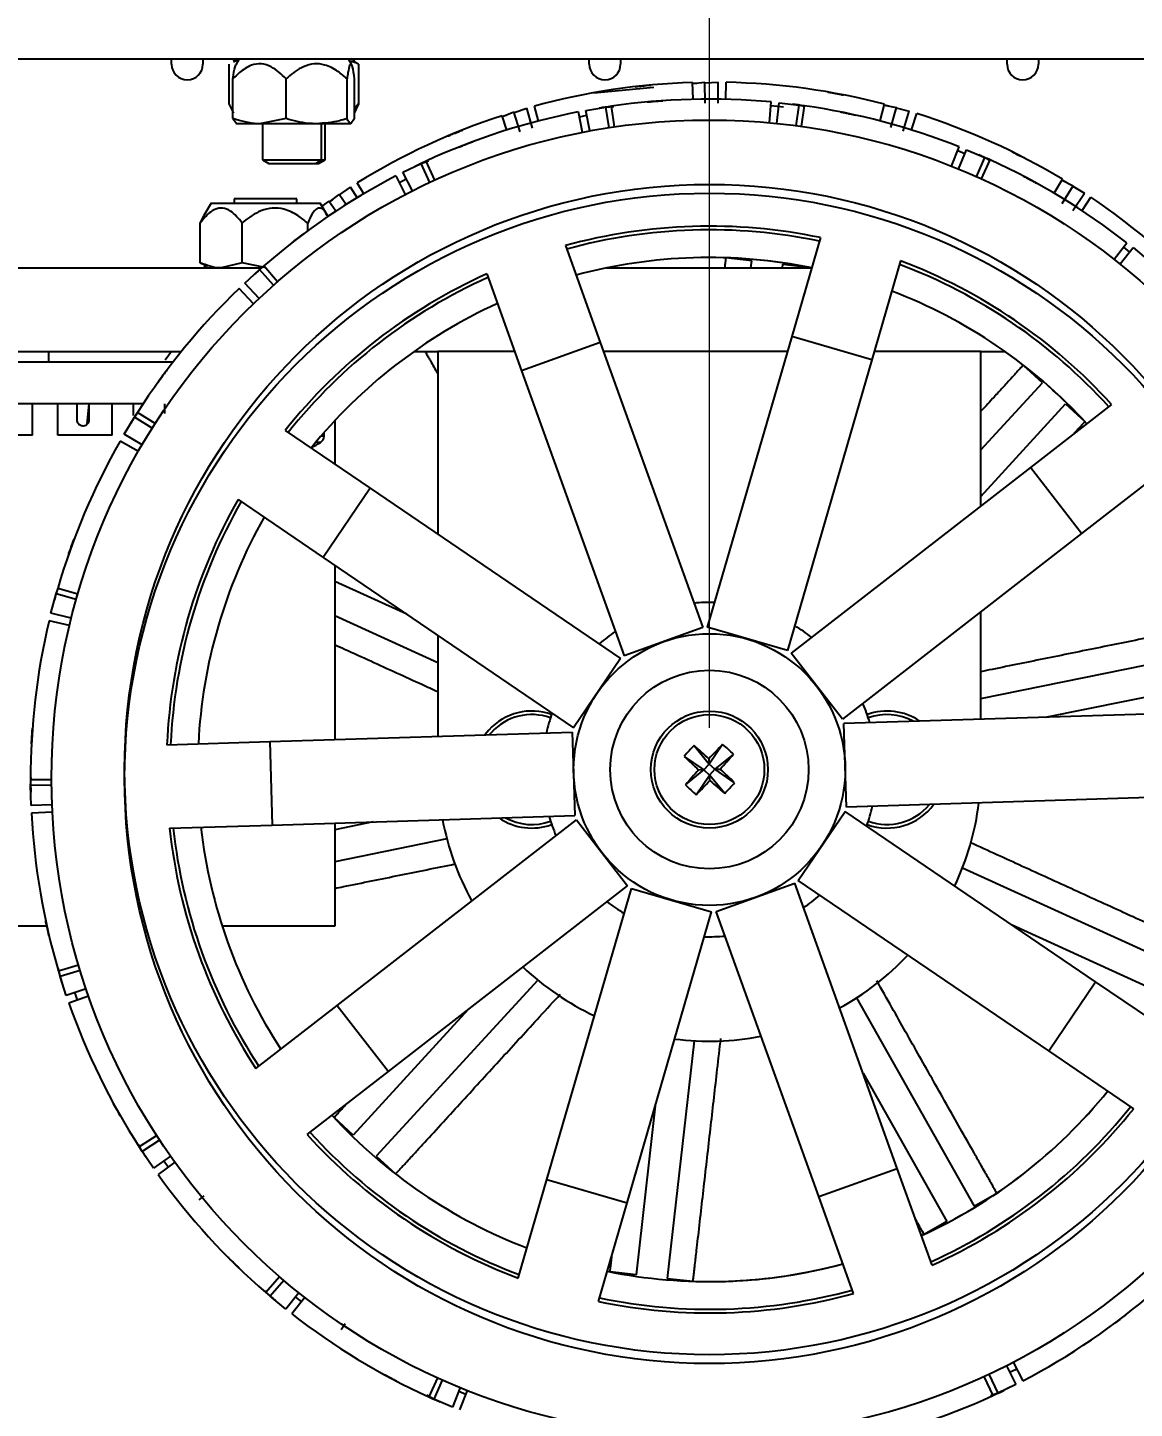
# Model space of a CAD drawing. Header units: millimetres. Extents: x 53 to 380, y 29 to 265.
# Drawn here: x 149.16 to 175.66, y 202.03 to 235.06 of the extents above; entities that cross this region are included whole.
import ezdxf

# ---------------------------------------------------------------- set-up
doc = ezdxf.new("R2010")
doc.units = ezdxf.units.MM
doc.styles.add('SLDTEXTSTYLE0', font='TXT', dxfattribs={"width": 0.75})
doc.dimstyles.new('SLDDIMSTYLE0', dxfattribs={"dimtxt": 3.5, "dimasz": 3.302, "dimexe": 0, "dimexo": 0.0625, "dimgap": 0.875, "dimtad": 1, "dimlfac": 2, "dimrnd": 1e-09, "dimzin": 4, "dimdsep": 46, "dimtxsty": 'SLDTEXTSTYLE0', "dimsah": 1, "dimcen": 0.09, "dimadec": 0, "dimazin": 1, "dimtfac": 1, "dimtofl": 0, "dimtmove": 0, "dimatfit": 3, "dimfxl": 1, "dimfrac": 2, "dimtolj": 1, "dimtzin": 12, "dimarcsym": 0})

# ---------------------------------------------------------------- blocks, each defined once
blk = doc.blocks.new('_D')
at = {"color": 7, "linetype": 'Continuous', "lineweight": 0, "transparency": 16777216}
for p, q in [((190.484, 226.312), (190.484, 184.535)), ((53.484, 210.562), (53.484, 184.535)), ((190.484, 185.535), (53.484, 185.535))]:
    blk.add_line(p, q, dxfattribs=at)
at = {"color": 7, "linetype": 'Continuous', "lineweight": 18, "transparency": 16777216}
for points in [[(53.484, 185.535), (56.786, 185.027), (56.786, 186.043)], [(190.484, 185.535), (187.182, 186.043), (187.182, 185.027)]]:
    blk.add_solid(points, dxfattribs=at)
at = {"color": 7, "linetype": 'Continuous', "lineweight": 18, "transparency": 16777216, "insert": (109.937, 190.047), "char_height": 3.5, "attachment_point": 1, "style": 'SLDTEXTSTYLE0'}
blk.add_mtext('274.00', dxfattribs=at)
blk = doc.blocks.new('_D_1')
at = {"color": 7, "linetype": 'Continuous', "lineweight": 0, "transparency": 16777216}
for p, q in [((60.484, 230.312), (60.484, 261.932)), ((165.484, 218.312), (165.484, 261.932)), ((165.484, 260.932), (60.484, 260.932))]:
    blk.add_line(p, q, dxfattribs=at)
at = {"color": 7, "linetype": 'Continuous', "lineweight": 18, "transparency": 16777216}
for points in [[(60.484, 260.932), (63.786, 260.424), (63.786, 261.44)], [(165.484, 260.932), (162.182, 261.44), (162.182, 260.424)]]:
    blk.add_solid(points, dxfattribs=at)
at = {"color": 7, "linetype": 'Continuous', "lineweight": 18, "transparency": 16777216, "insert": (116.619, 265.443), "char_height": 3.5, "attachment_point": 1, "style": 'SLDTEXTSTYLE0'}
blk.add_mtext('210.00', dxfattribs=at)

msp = doc.modelspace()

# ---------------------------------------------------------------- linework, layer by layer
at = {"color": 7, "linetype": 'Continuous', "lineweight": 25}
for p, q in [((116.9602, 234.3116), (188.9835, 234.3116)), ((152.6085, 234.1866), (152.6085, 234.3116)), ((153.3585, 234.3116), (153.3585, 234.1866)), ((154.1585, 234.3116), (154.0747, 234.2632)), ((154.0869, 234.2421), (154.2264, 234.3116)), ((154.2273, 234.3116), (154.1444, 234.1717)), ((156.9227, 234.1717), (156.8398, 234.3116)), ((156.9924, 234.2632), (156.9085, 234.3116)), ((157.087, 234.1888), (156.9801, 234.2421)), ((162.6085, 234.1866), (162.6085, 234.3116)), ((163.3585, 234.3116), (163.3585, 234.1866)), ((172.6085, 234.1866), (172.6085, 234.3116)), ((173.3585, 234.3116), (173.3585, 234.1866)), ((153.98, 234.1888), (153.98, 233.2366)), ((157.087, 234.1888), (157.087, 233.2366)), ((154.0765, 232.8844), (154.0765, 233.8366)), ((155.3513, 232.8844), (155.3513, 233.8366)), ((156.8083, 232.8844), (156.8083, 233.8366)), ((156.9906, 232.8844), (156.9906, 233.8366)), ((162.7135, 233.5039), (164.1525, 233.6396)), ((165.0923, 233.3463), (165.0803, 233.7487)), ((165.0808, 233.7328), (165.1792, 233.7364)), ((165.081, 233.7271), (165.3751, 233.7549)), ((165.3809, 233.2549), (165.3751, 233.7549)), ((165.3752, 233.7436), (165.6963, 233.7554)), ((165.6923, 233.2554), (165.6963, 233.7554)), ((165.8747, 233.3463), (165.8827, 233.7528)), ((153.98, 233.2366), (154.0873, 233.0152)), ((157.087, 233.2366), (156.9798, 233.0152)), ((157.087, 233.2366), (156.9906, 233.1296)), ((166.9192, 232.7855), (166.9648, 233.2834)), ((167.099, 232.768), (167.1503, 233.2653)), ((167.1503, 233.2653), (167.629, 233.2088)), ((169.5717, 232.8284), (169.6761, 233.2272)), ((160.6358, 232.6111), (160.5238, 232.9544)), ((160.5288, 232.9392), (160.6222, 232.9704)), ((160.5305, 232.9338), (160.8049, 233.0433)), ((160.9514, 232.5652), (160.8049, 233.0433)), ((160.8082, 233.0325), (161.113, 233.1343)), ((161.2499, 232.6534), (161.113, 233.1343)), ((161.3899, 232.827), (161.2925, 233.1844)), ((162.4422, 232.5546), (162.3457, 233.0452)), ((162.3697, 232.9285), (162.551, 232.9649)), ((162.5288, 233.0801), (163.004, 233.1607)), ((162.6197, 232.5885), (162.5288, 233.0801)), ((163.004, 233.1607), (163.192, 233.1741)), ((163.0803, 232.6666), (163.004, 233.1607)), ((163.2088, 232.6859), (163.1366, 233.1806)), ((166.9552, 233.1944), (167.2604, 233.1644)), ((167.563, 232.7131), (167.629, 233.2088)), ((167.629, 233.2088), (167.7603, 233.1801)), ((167.6917, 232.6955), (167.7618, 233.1905)), ((169.6706, 233.2063), (169.9606, 233.15)), ((169.672, 233.2118), (169.7675, 233.1875)), ((169.8254, 232.6687), (169.9606, 233.15)), ((169.9576, 233.1392), (170.269, 233.0601)), ((170.1242, 232.5815), (170.269, 233.0601)), ((170.3237, 232.6134), (170.4471, 233.0051)), ((154.0765, 232.8844), (154.1676, 232.7616)), ((154.7139, 232.7616), (154.1587, 232.7616)), ((155.3513, 232.8844), (154.7139, 232.7616)), ((156.0798, 232.7616), (154.7139, 232.7616)), ((154.7835, 232.7616), (154.7835, 231.9011)), ((156.8995, 232.7616), (156.0798, 232.7616)), ((156.2835, 231.9011), (156.2835, 232.7616)), ((156.9906, 232.8844), (156.8995, 232.7616)), ((154.7835, 231.9011), (154.9385, 231.8116)), ((154.7835, 231.9011), (156.1964, 231.9011)), ((156.0594, 231.8116), (156.1964, 231.9011)), ((156.1285, 231.8116), (156.2835, 231.9011)), ((156.1964, 231.9011), (156.2835, 231.9011)), ((171.2799, 231.7456), (171.4639, 232.2106)), ((171.4297, 232.1232), (171.6009, 232.0533)), ((171.4475, 231.6782), (171.6368, 232.141)), ((171.6368, 232.141), (172.0802, 231.9518)), ((171.8772, 231.4949), (172.0802, 231.9518)), ((171.9957, 231.4417), (172.2024, 231.8969)), ((172.0802, 231.9518), (172.1981, 231.8874)), ((154.9385, 231.8116), (156.0594, 231.8116)), ((156.0594, 231.8116), (156.1285, 231.8116)), ((158.1467, 231.6004), (158.5799, 231.8116)), ((158.3724, 231.1543), (158.1467, 231.6004)), ((158.5799, 231.8116), (158.7565, 231.8774)), ((158.7923, 231.359), (158.5799, 231.8116)), ((158.9102, 231.4137), (158.7015, 231.8681)), ((156.6266, 231.0636), (156.8903, 231.2471)), ((157.056, 230.9845), (156.8903, 231.2471)), ((157.2082, 231.0861), (157.0485, 231.3457)), ((158.2117, 231.0718), (157.9808, 231.5153)), ((158.0627, 231.3546), (158.225, 231.4413)), ((173.738, 231.0984), (173.9387, 231.4321)), ((173.9246, 230.8541), (174.19, 231.2778)), ((173.9276, 231.4135), (174.19, 231.2778)), ((173.9305, 231.4184), (174.0153, 231.3682)), ((174.184, 231.2683), (174.4605, 231.1047)), ((154.1085, 230.9616), (154.1085, 230.8616)), ((155.6085, 230.9616), (154.1085, 230.9616)), ((155.6085, 230.8616), (155.6085, 230.9616)), ((156.3757, 230.9084), (156.2063, 230.7907)), ((156.5401, 230.6686), (156.3757, 230.9084)), ((156.3847, 230.8952), (156.4656, 230.9515)), ((156.3879, 230.8906), (156.6204, 231.073)), ((156.7921, 230.8124), (156.6204, 231.073)), ((174.1868, 230.6862), (174.4605, 231.1047)), ((174.403, 230.6843), (174.6159, 231.0017)), ((153.5523, 230.8616), (153.3798, 230.5705)), ((153.5523, 230.8616), (156.1648, 230.8616)), ((156.3373, 230.5705), (156.1648, 230.8616)), ((153.2922, 230.3866), (153.3899, 230.5646)), ((153.2922, 229.4344), (153.2922, 230.3866)), ((154.3003, 229.4344), (154.3003, 230.3866)), ((155.8666, 230.1998), (155.8666, 230.3866)), ((168.1405, 230.0372), (167.4536, 227.6735)), ((175.1709, 229.5194), (175.4785, 229.9137)), ((162.035, 229.8458), (162.8687, 227.5298)), ((175.3128, 229.4075), (175.6248, 229.7982)), ((175.3985, 229.8086), (175.5426, 229.6921)), ((175.6248, 229.7982), (175.9969, 229.4918)), ((116.9602, 229.3116), (154.7614, 229.3116)), ((153.2922, 229.4344), (153.3894, 229.3917)), ((153.3782, 229.3724), (153.4835, 229.3116)), ((154.3003, 229.4344), (153.7962, 229.3116)), ((154.8443, 229.3265), (154.3003, 229.4344)), ((154.3589, 228.9461), (154.7151, 229.2708)), ((154.7151, 229.2708), (154.8227, 229.3513)), ((155.0464, 228.8963), (154.7151, 229.2708)), ((155.1441, 228.982), (154.8158, 229.3592)), ((163.0215, 229.3116), (167.9297, 229.3116)), ((166.4954, 229.4845), (165.8745, 229.5554)), ((166.4757, 229.3116), (166.4954, 229.4845)), ((167.2306, 229.3116), (167.2406, 229.3994)), ((167.2406, 229.3994), (167.8616, 229.3286)), ((170.0611, 229.4791), (169.3742, 227.1154)), ((154.7012, 228.5816), (154.3589, 228.9461)), ((160.1532, 229.1685), (160.9868, 226.8524)), ((154.5702, 228.4571), (154.2237, 228.8177)), ((167.4536, 227.6735), (165.4313, 220.7143)), ((169.3742, 227.1154), (167.4536, 227.6735)), ((116.9602, 227.3116), (152.8421, 227.3116)), ((149.6612, 227.3116), (149.6612, 227.0616)), ((152.6065, 227.3116), (152.4553, 227.1085)), ((158.4083, 227.3116), (158.9835, 227.3116)), ((158.9835, 227.3116), (158.9835, 222.939)), ((160.8216, 227.3116), (158.9835, 227.3116)), ((162.8687, 227.5298), (160.9868, 226.8524)), ((162.8687, 227.5298), (165.3231, 220.7109)), ((167.3485, 227.3116), (162.9472, 227.3116)), ((171.9835, 227.3116), (169.4312, 227.3116)), ((171.9835, 223.6181), (171.9835, 227.3116)), ((171.9835, 227.3116), (172.5593, 227.3116)), ((152.6442, 227.0616), (135.0157, 227.0616)), ((169.3742, 227.1154), (167.3518, 220.1561)), ((173.4572, 226.5649), (172.9965, 226.9872)), ((160.9868, 226.8524), (163.4413, 220.0335)), ((171.9835, 224.9573), (173.4572, 226.5649)), ((151.9273, 226.0616), (135.0157, 226.0616)), ((149.2818, 225.3116), (149.2818, 226.0616)), ((149.8878, 225.3116), (149.8878, 226.0616)), ((150.3388, 226.0433), (150.3391, 225.6965)), ((150.5885, 225.5745), (150.6354, 226.0616)), ((150.638, 225.7019), (150.6388, 226.0616)), ((151.1881, 225.3116), (151.1881, 226.0616)), ((151.6937, 225.782), (151.6937, 226.0616)), ((152.4483, 225.8284), (152.4488, 226.0616)), ((171.9835, 223.8474), (174.0101, 226.0581)), ((175.1131, 226.0453), (173.168, 224.5367)), ((174.0101, 226.0581), (174.4708, 225.6357)), ((151.4724, 225.3321), (151.7227, 225.744)), ((151.7227, 225.744), (151.8033, 225.8516)), ((152.1461, 225.4781), (151.7227, 225.744)), ((152.2156, 225.5878), (151.7944, 225.8572)), ((156.5157, 225.6564), (156.5157, 224.6164)), ((149.2818, 225.3116), (148.0747, 225.3116)), ((151.1881, 225.3116), (149.8878, 225.3116)), ((151.9035, 225.0788), (151.4724, 225.3321)), ((155.3263, 225.4248), (157.362, 224.0411)), ((156.2585, 225.2883), (156.2585, 225.3712)), ((151.8129, 224.9225), (151.3789, 225.1708)), ((173.168, 224.5367), (167.4413, 220.0953)), ((174.3937, 222.9563), (173.168, 224.5367)), ((176.3388, 224.4649), (174.3937, 222.9563)), ((157.362, 224.0411), (156.2377, 222.3871)), ((157.362, 224.0411), (163.3557, 219.9672)), ((154.202, 223.7708), (156.2377, 222.3871)), ((174.3937, 222.9563), (168.667, 218.5149)), ((156.2377, 222.3871), (162.2315, 218.3131)), ((156.5157, 222.1981), (156.5157, 218.0309)), ((149.8451, 221.517), (149.911, 221.6936)), ((158.2381, 221.0274), (156.5157, 221.8128)), ((149.721, 221.0513), (149.8451, 221.517)), ((150.3263, 221.3811), (149.8451, 221.517)), ((150.3621, 221.506), (149.882, 221.6459)), ((150.206, 220.9297), (149.721, 221.0513)), ((171.9835, 218.5159), (171.9835, 221.0871)), ((150.1631, 220.7542), (149.6767, 220.8702)), ((158.9835, 219.8632), (156.5157, 220.9885)), ((165.3231, 220.7109), (163.4413, 220.0335)), ((167.3518, 220.1561), (165.4313, 220.7143)), ((158.9835, 220.5207), (158.9835, 218.1083)), ((168.667, 218.5149), (167.4413, 220.0953)), ((171.9835, 219.0154), (177.3733, 220.1108)), ((163.3557, 219.9672), (162.2315, 218.3131)), ((173.5302, 218.5644), (177.5227, 219.3759)), ((175.9473, 218.6402), (168.7037, 218.4131)), ((168.7664, 216.414), (168.7037, 218.4131)), ((154.9576, 217.982), (162.2013, 218.2092)), ((160.2016, 218.2577), (160.1075, 218.1435)), ((162.2013, 218.2092), (162.2639, 216.2102)), ((152.4973, 217.9049), (154.9576, 217.982)), ((154.9576, 217.982), (155.0203, 215.983)), ((165.1174, 217.8848), (165.4779, 217.4423)), ((165.7986, 217.9144), (165.4779, 217.4423)), ((164.8808, 217.6267), (165.3528, 217.3059)), ((165.3528, 217.3059), (165.4779, 217.4423)), ((165.4723, 217.571), (165.4779, 217.4423)), ((165.6142, 217.3173), (165.4779, 217.4423)), ((166.0567, 217.6777), (165.6142, 217.3173)), ((149.7336, 217.0674), (149.2336, 217.0663)), ((149.2344, 216.9323), (149.248, 217.1203)), ((164.9103, 216.9455), (165.3528, 217.3059)), ((165.1684, 216.7088), (165.4892, 217.1809)), ((165.3528, 217.3059), (165.2242, 217.3003)), ((165.3528, 217.3059), (165.4892, 217.1809)), ((165.6142, 217.3173), (165.4892, 217.1809)), ((165.4948, 217.0522), (165.4892, 217.1809)), ((165.8497, 216.7384), (165.4892, 217.1809)), ((165.6142, 217.3173), (165.7429, 217.3229)), ((166.0863, 216.9965), (165.6142, 217.3173)), ((149.7344, 216.9375), (149.2344, 216.9323)), ((149.2466, 216.4504), (149.2344, 216.9323)), ((149.7462, 216.4704), (149.2466, 216.4504)), ((176.01, 216.6412), (168.7664, 216.414)), ((149.7544, 216.29), (149.2551, 216.2642)), ((155.0203, 215.983), (162.2639, 216.2102)), ((157.4369, 216.0588), (156.5157, 215.8716)), ((156.5739, 211.6669), (162.3006, 216.1083)), ((162.3006, 216.1083), (163.5263, 214.5279)), ((167.6119, 214.656), (168.7362, 216.3101)), ((174.7299, 212.2362), (168.7362, 216.3101)), ((152.56, 215.9059), (155.0203, 215.983)), ((156.5157, 216.0299), (156.5157, 213.5616)), ((159.1991, 215.6516), (156.5157, 215.1062)), ((171.5435, 214.9606), (176.7479, 212.5876)), ((157.7996, 210.0865), (163.5263, 214.5279)), ((161.5934, 207.5078), (163.6158, 214.4671)), ((163.6158, 214.4671), (165.5364, 213.909)), ((165.6445, 213.9124), (167.5263, 214.5897)), ((169.9808, 207.7708), (167.5263, 214.5897)), ((173.6056, 210.5821), (167.6119, 214.656)), ((163.514, 206.9497), (165.5364, 213.909)), ((168.099, 207.0934), (165.6445, 213.9124)), ((149.6237, 213.5616), (148.7344, 213.5616)), ((156.5157, 213.5616), (153.8219, 213.5616)), ((172.7307, 213.595), (176.4368, 211.9052)), ((149.9402, 212.3612), (149.9002, 212.5454)), ((150.381, 212.6315), (149.9016, 212.4896)), ((150.4184, 212.507), (149.9402, 212.3612)), ((150.0876, 211.9023), (149.9402, 212.3612)), ((161.375, 212.2747), (157.5098, 208.0583)), ((173.6056, 210.5821), (174.7299, 212.2362)), ((176.7656, 210.8525), (174.7299, 212.2362)), ((150.5613, 212.0623), (150.0876, 211.9023)), ((150.6201, 211.8914), (150.1482, 211.726)), ((169.0043, 211.8477), (171.8199, 206.8687)), ((154.6288, 210.1583), (156.5739, 211.6669)), ((156.5739, 211.6669), (157.7996, 210.0865)), ((159.7094, 211.5677), (156.957, 208.5651)), ((165.1203, 210.8218), (164.4716, 205.1387)), ((175.6413, 209.1984), (173.6056, 210.5821)), ((155.8545, 208.5779), (157.7996, 210.0865)), ((169.1623, 210.0446), (171.1671, 206.4996)), ((164.1883, 209.2701), (163.7265, 205.2238)), ((156.957, 208.5651), (156.4981, 208.9858)), ((152.252, 208.5577), (151.832, 208.2864)), ((152.3229, 208.4488), (151.9051, 208.1741)), ((151.9051, 208.1741), (151.8149, 208.3396)), ((152.1759, 207.7753), (151.9051, 208.1741)), ((152.5853, 208.0623), (152.1759, 207.7753)), ((152.6899, 207.9149), (152.2837, 207.6233)), ((157.5098, 208.0583), (157.969, 207.6374)), ((160.9065, 205.1441), (161.5934, 207.5078)), ((161.5934, 207.5078), (163.514, 206.9497)), ((168.099, 207.0934), (169.9808, 207.7708)), ((170.8144, 205.4548), (169.9808, 207.7708)), ((171.8199, 206.8687), (172.364, 207.1764)), ((153.3769, 207.117), (153.2638, 207.0206)), ((162.8271, 204.586), (163.514, 206.9497)), ((168.9326, 204.7774), (168.099, 207.0934)), ((171.1671, 206.4996), (170.6231, 206.1919)), ((155.1949, 205.176), (154.8683, 204.7974)), ((163.7265, 205.2238), (163.1062, 205.2946)), ((164.4716, 205.1387), (165.0924, 205.0679)), ((154.9702, 204.7102), (154.837, 204.8436)), ((155.2936, 205.0915), (154.9702, 204.7102)), ((155.3423, 204.4039), (154.9702, 204.7102)), ((155.6543, 204.7946), (155.3423, 204.4039)), ((155.7961, 204.6826), (155.4886, 204.2884)), ((155.5715, 204.6919), (155.7163, 204.5803)), ((156.7607, 204.0479), (156.6687, 203.9072)), ((172.1747, 202.843), (172.3872, 202.3904)), ((172.5947, 203.0478), (172.8204, 202.6016)), ((172.7554, 203.1303), (172.9863, 202.6867)), ((158.9714, 202.7604), (158.7646, 202.3051)), ((159.0899, 202.7071), (158.8869, 202.2502)), ((159.5196, 202.5239), (159.3303, 202.0611)), ((172.0569, 202.7883), (172.2656, 202.334)), ((172.8204, 202.6016), (172.3872, 202.3904)), ((158.8869, 202.2502), (158.7215, 202.3406)), ((159.3303, 202.0611), (158.8869, 202.2502)), ((159.483, 202.4369), (159.6524, 202.3696)), ((159.6872, 202.4564), (159.5032, 201.9915)), ((172.3872, 202.3904), (172.2105, 202.3246))]:
    msp.add_line(p, q, dxfattribs=at)
at = {"color": 8, "linetype": 'Continuous', "lineweight": 25}
for p, q in [((156.1964, 231.9011), (156.1964, 232.7616)), ((156.2585, 225.2883), (156.1867, 225.2883)), ((156.1732, 225.1352), (156.0575, 225.1352)), ((160.2645, 218.2), (160.2184, 218.147))]:
    msp.add_line(p, q, dxfattribs=at)
at = {"color": 7, "linetype": 'Continuous', "lineweight": 25, "flags": 128}
for points in [[(150.2868, 211.9696), (150.2985, 211.9374), (150.3505, 211.7968)], [(152.4224, 207.9485), (152.4857, 207.862), (152.5311, 207.8008)], [(172.671, 202.8922), (172.823, 202.9671), (172.8351, 202.9731)]]:
    msp.add_lwpolyline(points, dxfattribs=at)
at = {"color": 7, "linetype": 'Continuous', "lineweight": 25}
for centre, radius in [((165.4835, 217.101), 15.75), ((165.4838, 217.3116), 14), ((165.4835, 217.101), 14), ((165.4838, 217.3116), 3.25), ((165.4838, 217.3116), 2.375), ((165.4835, 217.3116), 1.4), ((165.4835, 217.3116), 1.3147)]:
    msp.add_circle(centre, radius, dxfattribs=at)
for centre, radius, start, end in [((152.9835, 234.1866), 0.375, 180, 0), ((162.9835, 234.1866), 0.375, 180, 0), ((172.9835, 234.1866), 0.375, 180, 0), ((165.5646, 217.506), 16.25, 91.70779, 105.24195), ((165.5646, 217.506), 16.25, 75.34416, 88.87832), ((165.4835, 217.101), 16.25, 84.77002, 98.30418), ((165.4835, 217.101), 16.25, 81.9404, 82.9802), ((165.5646, 217.506), 16.25, 108.07143, 121.60559), ((165.4835, 217.101), 16.25, 101.13365, 114.66781), ((165.4835, 217.101), 16.25, 98.30418, 99.34383), ((165.4835, 217.101), 16.25, 68.40638, 81.94054), ((165.5646, 217.506), 16.25, 58.98052, 72.51468), ((165.4835, 217.101), 16.25, 65.57677, 66.61656), ((165.4835, 217.101), 16.25, 52.04274, 65.5769), ((165.4835, 217.101), 16.25, 114.66781, 115.70747), ((165.4835, 217.101), 16.25, 117.49729, 131.03145), ((165.5646, 217.506), 16.25, 46.59387, 56.15104), ((165.4838, 217.3116), 13, 78.20768, 105.38423), ((165.4838, 217.3116), 12.9125, 78.23763, 105.35428), ((165.4835, 217.101), 16.25, 131.03131, 132.07111), ((165.4838, 217.3116), 12.25, 78.47837, 105.11354), ((165.4835, 217.3116), 12.25, 78.40473, 91.79197), ((165.4838, 217.3116), 12.9125, 42.23763, 69.35428), ((165.4838, 217.3116), 13, 42.20768, 69.38423), ((165.4838, 217.3116), 13, 114.20768, 141.38423), ((165.4838, 217.3116), 12.9125, 114.23763, 141.35428), ((165.4835, 217.101), 16.25, 133.86092, 147.39509), ((165.4838, 217.3116), 12.25, 42.47837, 69.11354), ((165.4838, 217.3116), 12.25, 114.47837, 141.11354), ((165.4835, 217.3116), 12.25, 42.47762, 54.71874), ((165.4835, 217.101), 16.25, 147.39495, 148.43474), ((156.0785, 225.2883), 0.18, 301.7263, 0), ((165.4835, 217.101), 16.25, 150.22456, 163.75872), ((154.8585, 227.2616), 2.5, 296.18227, 301.7263), ((165.4838, 217.3116), 13, 150.20768, 177.38423), ((165.4838, 217.3116), 12.9125, 150.23763, 177.35428), ((165.4838, 217.3116), 12.25, 150.47837, 177.11354), ((165.4835, 217.101), 16.25, 163.75872, 164.79838), ((165.4838, 217.3116), 4, 88.27346, 95.31844), ((165.4835, 217.101), 16.25, 166.5882, 180.12236), ((165.4838, 217.3116), 4, 52.27346, 59.31844), ((165.4838, 217.3116), 4, 124.27346, 131.31844), ((161.2335, 217.3116), 1.4, 70.2434, 137.48484), ((165.4838, 217.3116), 4, 16.27346, 23.31844), ((169.7335, 217.3116), 1.4, 55.83579, 109.7566), ((165.4838, 217.3116), 4, 160.27346, 167.31844), ((167.9526, 215.0479), 4.0107, 134.98259, 139.9867), ((150.1499, 200.6024), 22.8628, 47.91831, 49.1055), ((182.1775, 202.0217), 22.822, 135.86326, 137.05257), ((163.2203, 214.843), 4.0101, 44.98232, 49.9872), ((180.7773, 234.0098), 22.8278, 225.86348, 227.0525), ((148.8095, 232.6142), 22.8159, 317.91709, 319.10672), ((165.4835, 217.101), 16.25, 180.12236, 181.16201), ((182.1657, 202.0017), 22.8268, 137.9171, 139.10618), ((148.7866, 232.6045), 22.8263, 315.86304, 317.05214), ((180.7787, 233.9772), 22.8046, 227.91671, 229.10693), ((150.1967, 200.621), 22.8174, 45.86282, 47.05237), ((167.7482, 219.7817), 4.0122, 224.98377, 229.98598), ((163.0147, 219.5751), 4.0104, 314.98288, 319.98731), ((165.4838, 217.3116), 4, 340.27346, 347.31844), ((169.7335, 217.3116), 1.4, 250.2434, 323.54216), ((165.4835, 217.3116), 6.5, 334.64725, 352.94607), ((165.4835, 217.101), 16.25, 182.95183, 196.486), ((165.4835, 217.3116), 6.5, 190.64584, 208.94749), ((161.2335, 217.3116), 1.4, 235.83579, 289.7566), ((165.4838, 217.3116), 4, 196.27346, 203.31844), ((165.4838, 217.3116), 13, 186.20768, 213.38423), ((165.4838, 217.3116), 12.9125, 186.23763, 213.35428), ((165.4838, 217.3116), 12.25, 186.47837, 213.11354), ((165.4838, 217.3116), 4, 232.27346, 239.31844), ((165.4838, 217.3116), 4, 304.27346, 311.31844), ((165.4838, 217.3116), 4, 268.27346, 275.31844), ((165.4835, 217.3116), 6.5, 298.64813, 316.94749), ((165.4835, 217.101), 16.25, 196.486, 197.52565), ((165.4835, 217.3116), 6.5, 226.64725, 244.94837), ((165.4835, 217.101), 16.25, 199.31547, 212.84963), ((165.4835, 217.3116), 6.5, 262.64813, 280.94837), ((165.4835, 217.3116), 12.25, 294.47958, 321.11428), ((165.4838, 217.3116), 12.25, 294.47837, 321.11354), ((165.4838, 217.3116), 12.9125, 294.23763, 321.35428), ((165.4838, 217.3116), 13, 294.20768, 321.38423), ((165.4838, 217.3116), 12.25, 222.47837, 249.11354), ((165.4838, 217.3116), 13, 222.20768, 249.38423), ((165.4838, 217.3116), 12.9125, 222.23763, 249.35428), ((165.4835, 217.101), 16.25, 212.84963, 213.88929), ((165.4835, 217.101), 16.25, 215.67911, 229.21327), ((165.4838, 217.3116), 12.25, 258.47837, 285.11354), ((165.4835, 217.3116), 12.25, 272.12534, 285.11474), ((165.4838, 217.3116), 12.9125, 258.23763, 285.35428), ((165.4835, 217.101), 16.25, 297.49729, 311.03145), ((165.4835, 217.101), 16.25, 229.21327, 230.25292), ((165.4838, 217.3116), 13, 258.20768, 285.38423), ((165.4835, 217.101), 16.25, 232.04274, 245.5769), ((165.4835, 217.101), 16.25, 245.5769, 246.61656), ((165.4835, 217.101), 16.25, 281.13365, 294.66781), ((165.4835, 217.101), 16.25, 294.66781, 295.70747)]:
    msp.add_arc(centre, radius, start, end, dxfattribs=at)
at = {"color": 8, "linetype": 'Continuous', "lineweight": 25}
for centre, start, end in [((161.2335, 217.3116), 70.15855, 137.48484), ((169.7335, 217.3116), 61.33465, 109.81902), ((169.7335, 217.3116), 250.18076, 320.54642), ((161.2335, 217.3116), 241.33465, 289.84168)]:
    msp.add_arc(centre, 1.3147, start, end, dxfattribs=at)
at = {"color": 7, "linetype": 'Continuous', "lineweight": 25}
for points, knots in [([(157.087, 234.1888), (157.0427, 234.2091), (156.9727, 234.2411), (156.9, 234.2513), (156.8733, 234.2551)], [0, 0, 0, 0, 0.63292798, 1, 1, 1, 1]), ([(155.3513, 233.8366), (155.2375, 233.9454), (155.0595, 234.1157), (154.7597, 234.2129), (154.4887, 234.1707), (154.2613, 234.0209), (154.1273, 233.8872), (154.0765, 233.8366)], [0, 0, 0, 0, 0.2991381, 0.4681427, 0.6379813, 0.8628316, 1, 1, 1, 1]), ([(154.0765, 233.8366), (154.0926, 233.9515), (154.1147, 234.1085), (154.1421, 234.156), (154.1494, 234.1687)], [0, 0, 0, 0, 0.7318782, 1, 1, 1, 1]), ([(156.8083, 233.8366), (156.7371, 233.8983), (156.5768, 234.0368), (156.3098, 234.1778), (156.0182, 234.2102), (155.7025, 234.1187), (155.4904, 233.9628), (155.3642, 233.8483), (155.3513, 233.8366)], [0, 0, 0, 0, 0.1677339, 0.3769175, 0.537013, 0.6969879, 0.9691373, 1, 1, 1, 1]), ([(156.9906, 233.8366), (156.9743, 233.9454), (156.9488, 234.1157), (156.906, 234.2129), (156.8673, 234.1707), (156.8347, 234.0209), (156.8156, 233.8872), (156.8083, 233.8366)], [0, 0, 0, 0, 0.2991385, 0.4681429, 0.6379815, 0.8628328, 1, 1, 1, 1]), ([(163.6982, 233.6484), (163.7053, 233.6493), (163.7194, 233.6509), (163.8363, 233.6638), (163.9592, 233.6771), (164.0546, 233.6854), (164.0748, 233.6872)], [0, 0, 0, 0, 0.3040608, 0.6094781, 0.9172042, 1, 1, 1, 1]), ([(163.9918, 233.2824), (163.9989, 233.2831), (164.0131, 233.2844), (164.1303, 233.2946), (164.2534, 233.305), (164.349, 233.3112), (164.3692, 233.3125)], [0, 0, 0, 0, 0.3040605, 0.60947523, 0.9172027, 1, 1, 1, 1]), ([(168.3217, 233.5204), (168.3287, 233.5192), (168.3427, 233.5168), (168.4585, 233.4962), (168.5802, 233.4743), (168.674, 233.4555), (168.6939, 233.4515)], [0, 0, 0, 0, 0.30406009, 0.60947801, 0.91720402, 1, 1, 1, 1]), ([(168.6111, 233.0472), (168.6181, 233.0459), (168.6321, 233.0432), (168.7474, 233.0199), (168.8685, 232.9952), (168.9618, 232.9742), (168.9816, 232.9697)], [0, 0, 0, 0, 0.30406011, 0.6094733, 0.91720435, 1, 1, 1, 1]), ([(154.7139, 232.7616), (154.6988, 232.7617), (154.4836, 232.7635), (154.2726, 232.8261), (154.0765, 232.8844)], [0, 0, 0, 0, 0.0701504, 1, 1, 1, 1]), ([(156.0798, 232.7616), (156.0136, 232.7634), (155.767, 232.7702), (155.5269, 232.8362), (155.3513, 232.8844)], [0, 0, 0, 0, 0.26863301, 1, 1, 1, 1]), ([(156.8083, 232.8844), (156.7472, 232.8659), (156.5097, 232.7939), (156.263, 232.7754), (156.0798, 232.7616)], [0, 0, 0, 0, 0.2575531, 1, 1, 1, 1]), ([(156.8995, 232.7616), (156.8973, 232.7617), (156.8665, 232.7635), (156.8364, 232.8261), (156.8083, 232.8844)], [0, 0, 0, 0, 0.0701496, 1, 1, 1, 1]), ([(159.2259, 232.4687), (159.2325, 232.4715), (159.2456, 232.4771), (159.3541, 232.5224), (159.4683, 232.5697), (159.5574, 232.6046), (159.5763, 232.612)], [0, 0, 0, 0, 0.30406123, 0.60947931, 0.91720733, 1, 1, 1, 1]), ([(159.4934, 232.2067), (159.5, 232.2093), (159.5133, 232.2146), (159.6228, 232.2574), (159.7381, 232.3021), (159.828, 232.3349), (159.8471, 232.3419)], [0, 0, 0, 0, 0.3040607, 0.6094768, 0.9172067, 1, 1, 1, 1]), ([(172.7217, 232.0949), (172.7281, 232.0918), (172.741, 232.0856), (172.8463, 232.0332), (172.9568, 231.9779), (173.0416, 231.9334), (173.0595, 231.924)], [0, 0, 0, 0, 0.3040611, 0.6094789, 0.9172068, 1, 1, 1, 1]), ([(172.977, 231.5201), (172.9833, 231.5169), (172.9959, 231.5104), (173.1, 231.4556), (173.2092, 231.3977), (173.2929, 231.3513), (173.3107, 231.3414)], [0, 0, 0, 0, 0.30406064, 0.6094744, 0.91720325, 1, 1, 1, 1]), ([(154.3003, 230.3866), (154.2103, 230.4954), (154.0695, 230.6657), (153.8325, 230.7629), (153.6181, 230.7207), (153.4383, 230.5709), (153.3323, 230.4372), (153.2922, 230.3866)], [0, 0, 0, 0, 0.29913842, 0.46814239, 0.6379814, 0.86283179, 1, 1, 1, 1]), ([(155.8666, 230.3866), (155.79, 230.4483), (155.6177, 230.5868), (155.3306, 230.7278), (155.0172, 230.7602), (154.6778, 230.6687), (154.4498, 230.5128), (154.3141, 230.3983), (154.3003, 230.3866)], [0, 0, 0, 0, 0.16773368, 0.37691712, 0.53701312, 0.69698782, 0.96913745, 1, 1, 1, 1]), ([(156.3272, 230.5646), (156.308, 230.6039), (156.2602, 230.702), (156.1653, 230.7604), (156.0473, 230.7216), (155.9475, 230.5707), (155.8888, 230.4372), (155.8666, 230.3866)], [0, 0, 0, 0, 0.1388841, 0.3465315, 0.555205, 0.8314677, 1, 1, 1, 1]), ([(155.4803, 229.9072), (155.4859, 229.9116), (155.4971, 229.9204), (155.5902, 229.9923), (155.6882, 230.0676), (155.7652, 230.1245), (155.7815, 230.1365)], [0, 0, 0, 0, 0.3040606, 0.60947527, 0.91720436, 1, 1, 1, 1]), ([(153.7962, 229.3116), (153.7843, 229.3117), (153.6141, 229.3135), (153.4473, 229.3761), (153.2922, 229.4344)], [0, 0, 0, 0, 0.0701501, 1, 1, 1, 1]), ([(165.8745, 229.5554), (165.8708, 229.5234), (165.8662, 229.4831), (165.8571, 229.4031), (165.8521, 229.3594), (165.8484, 229.3266), (165.8467, 229.3116)], [0, 0, 0, 0, 0.6038861, 0.7642464, 0.892552, 1, 1, 1, 1]), ([(158.6796, 227.3116), (158.68, 227.3108), (158.6862, 227.2999), (158.7013, 227.2731), (158.7255, 227.2304), (158.7513, 227.1847), (158.7757, 227.1416), (158.8273, 227.0504), (158.89, 226.9395), (158.9394, 226.8522), (158.979, 226.7821), (158.9835, 226.7741)], [0, 0, 0, 0, 0.0046968, 0.0664107, 0.1243614, 0.1781217, 0.2354358, 0.3003468, 0.6111767, 0.9554286, 1, 1, 1, 1]), ([(172.9965, 226.9872), (172.9748, 226.9635), (172.9473, 226.9335), (172.893, 226.8743), (172.8621, 226.8405), (172.8284, 226.8038), (172.7931, 226.7653), (172.7596, 226.7288), (172.6887, 226.6514), (172.6049, 226.56), (172.4833, 226.4273), (172.2884, 226.2147), (172.093, 226.0016), (171.9835, 225.8822)], [0, 0, 0, 0, 0.1214018, 0.1536401, 0.1794337, 0.2036557, 0.226125, 0.2500811, 0.277211, 0.4071271, 0.5510122, 0.7483401, 1, 1, 1, 1]), ([(152.2776, 226.5702), (152.2817, 226.576), (152.29, 226.5876), (152.359, 226.6829), (152.4318, 226.7827), (152.4897, 226.859), (152.502, 226.8751)], [0, 0, 0, 0, 0.3040607, 0.6094756, 0.9172053, 1, 1, 1, 1]), ([(150.3407, 225.6978), (150.3399, 225.6899), (150.3375, 225.6664), (150.3489, 225.6269), (150.3745, 225.5851), (150.4131, 225.5542), (150.4571, 225.5377), (150.505, 225.535), (150.5513, 225.5464), (150.577, 225.5659), (150.5885, 225.5745)], [0, 0, 0, 0, 0.0670045, 0.1989257, 0.3380016, 0.4770766, 0.6089995, 0.7287935, 0.879256, 1, 1, 1, 1]), ([(150.5885, 225.5745), (150.5984, 225.5849), (150.6206, 225.6082), (150.6382, 225.6529), (150.6382, 225.6849), (150.6382, 225.6991)], [0, 0, 0, 0, 0.3088135, 0.6936243, 1, 1, 1, 1]), ([(174.4708, 225.6357), (174.4491, 225.612), (174.4215, 225.582), (174.3673, 225.5229), (174.3363, 225.4891), (174.3027, 225.4524), (174.2673, 225.4137), (174.2343, 225.3777), (174.2065, 225.3475), (174.1942, 225.334), (174.1898, 225.3292)], [0, 0, 0, 0, 0.415111, 0.5253434, 0.6135398, 0.6963584, 0.7731916, 0.855101, 0.9478696, 1, 1, 1, 1]), ([(150.1448, 222.4661), (150.1471, 222.4728), (150.1517, 222.4863), (150.1912, 222.5971), (150.2329, 222.7135), (150.267, 222.8029), (150.2742, 222.8219)], [0, 0, 0, 0, 0.30406083, 0.60947577, 0.91720557, 1, 1, 1, 1]), ([(177.2488, 220.7233), (177.2173, 220.7169), (177.1774, 220.7088), (177.0988, 220.6928), (177.0538, 220.6837), (177.0051, 220.6738), (176.9538, 220.6634), (176.9053, 220.6535), (176.8024, 220.6326), (176.6807, 220.6079), (176.5053, 220.5722), (176.165, 220.503), (175.6225, 220.3928), (174.9293, 220.2519), (174.2453, 220.1129), (173.5712, 219.9758), (172.906, 219.8406), (172.3727, 219.7323), (172.072, 219.6711), (171.9835, 219.6532)], [0, 0, 0, 0, 0.0424929, 0.0537769, 0.0628054, 0.0712834, 0.0791482, 0.0875332, 0.0970292, 0.1425024, 0.192865, 0.2619337, 0.3877622, 0.4998402, 0.6147066, 0.7287853, 0.8414981, 0.9533837, 1, 1, 1, 1]), ([(156.5157, 220.3016), (156.5933, 220.2662), (156.8823, 220.1344), (157.3744, 219.91), (157.9923, 219.6283), (158.5331, 219.3817), (158.8567, 219.2341), (158.9835, 219.1763)], [0, 0, 0, 0, 0.0925609, 0.3445953, 0.5936105, 0.8407981, 1, 1, 1, 1]), ([(149.2546, 217.9274), (149.2549, 217.9345), (149.2556, 217.9487), (149.2622, 218.0661), (149.2694, 218.1895), (149.2769, 218.2849), (149.2785, 218.3052)], [0, 0, 0, 0, 0.3040606, 0.6094752, 0.9172046, 1, 1, 1, 1]), ([(177.0072, 213.1563), (176.978, 213.1696), (176.9409, 213.1865), (176.8679, 213.2198), (176.8262, 213.2388), (176.7809, 213.2595), (176.7333, 213.2812), (176.6882, 213.3017), (176.5927, 213.3453), (176.4798, 213.3968), (176.3169, 213.471), (176.0009, 213.6151), (175.4972, 213.8448), (174.8536, 214.1383), (174.2184, 214.4278), (173.5927, 214.7132), (172.9745, 214.995), (172.3505, 215.2796), (171.9459, 215.4641), (171.7378, 215.5589)], [0, 0, 0, 0, 0.0396476, 0.0501759, 0.0585998, 0.06651, 0.0738482, 0.0816718, 0.0905318, 0.1329599, 0.17995, 0.2443936, 0.3617963, 0.4663687, 0.5735432, 0.6799828, 0.7851477, 0.8895408, 1, 1, 1, 1]), ([(156.5157, 214.4685), (156.5843, 214.4824), (156.8806, 214.5426), (157.3957, 214.6473), (158.0616, 214.7827), (158.7324, 214.919), (159.1669, 215.0073), (159.3898, 215.0526)], [0, 0, 0, 0, 0.0701123, 0.3025359, 0.5321755, 0.7601288, 1, 1, 1, 1]), ([(149.6791, 213.3217), (149.6775, 213.3286), (149.6741, 213.3424), (149.6473, 213.457), (149.6195, 213.5774), (149.5999, 213.6711), (149.5957, 213.6909)], [0, 0, 0, 0, 0.3040607, 0.6094756, 0.9172052, 1, 1, 1, 1]), ([(172.364, 207.1764), (172.3481, 207.2044), (172.3281, 207.2398), (172.2886, 207.3097), (172.266, 207.3496), (172.2415, 207.3929), (172.2157, 207.4385), (172.1914, 207.4816), (172.1397, 207.573), (172.0786, 207.681), (171.9904, 207.8369), (171.8195, 208.1392), (171.547, 208.621), (171.1988, 209.2367), (170.8552, 209.8443), (170.5167, 210.443), (170.1822, 211.0344), (169.8378, 211.6434), (169.6123, 212.0422), (169.4931, 212.253)], [0, 0, 0, 0, 0.03939003, 0.04985006, 0.05821887, 0.06607786, 0.07336856, 0.0811411, 0.08994403, 0.13209627, 0.17878138, 0.24280636, 0.35944614, 0.46333948, 0.56981771, 0.67556632, 0.78004798, 0.88376315, 1, 1, 1, 1]), ([(157.9705, 207.636), (157.9923, 207.6597), (158.0198, 207.6897), (158.074, 207.7489), (158.105, 207.7827), (158.1387, 207.8194), (158.174, 207.8579), (158.2075, 207.8944), (158.2784, 207.9718), (158.3623, 208.0633), (158.4833, 208.1953), (158.7179, 208.4513), (159.092, 208.8594), (159.57, 209.3808), (160.0417, 209.8953), (160.5064, 210.4023), (160.9655, 210.9031), (161.439, 211.4196), (161.7493, 211.7581), (161.9135, 211.9373)], [0, 0, 0, 0, 0.03937161, 0.04982674, 0.05819191, 0.06604692, 0.0733343, 0.08110291, 0.08990174, 0.1320342, 0.17869745, 0.24269234, 0.35927783, 0.46312214, 0.56955062, 0.67524945, 0.77968221, 0.88334864, 1, 1, 1, 1]), ([(165.0926, 205.0678), (165.0962, 205.0998), (165.1009, 205.1403), (165.11, 205.22), (165.1152, 205.2655), (165.1208, 205.315), (165.1267, 205.367), (165.1323, 205.4162), (165.1443, 205.5205), (165.1583, 205.6438), (165.1786, 205.8217), (165.218, 206.1668), (165.2808, 206.7168), (165.361, 207.4196), (165.4402, 208.1131), (165.5181, 208.7963), (165.5952, 209.4714), (165.6752, 210.1727), (165.7279, 210.6338), (165.756, 210.8803)], [0, 0, 0, 0, 0.0392775, 0.0497077, 0.0580528, 0.0658893, 0.073159, 0.0809094, 0.089687, 0.1317189, 0.1782707, 0.2421128, 0.3584197, 0.462016, 0.5681901, 0.6736367, 0.7778201, 0.8812389, 1, 1, 1, 1]), ([(151.3841, 209.0221), (151.3805, 209.0283), (151.3734, 209.0406), (151.3155, 209.143), (151.2549, 209.2507), (151.2096, 209.335), (151.2, 209.3529)], [0, 0, 0, 0, 0.3040607, 0.6094751, 0.9172043, 1, 1, 1, 1]), ([(156.4963, 208.9875), (156.518, 209.0112), (156.5455, 209.0412), (156.5997, 209.1003), (156.6307, 209.1341), (156.6643, 209.1708), (156.6998, 209.2095), (156.7328, 209.2454), (156.76, 209.2752), (156.772, 209.2882), (156.776, 209.2927)], [0, 0, 0, 0, 0.4170905, 0.5278478, 0.616466, 0.6996816, 0.7768798, 0.8591821, 0.9523911, 1, 1, 1, 1]), ([(170.6231, 206.1919), (170.6072, 206.2199), (170.5872, 206.2553), (170.5477, 206.3252), (170.5251, 206.3651), (170.5006, 206.4084), (170.4748, 206.4541), (170.4508, 206.4965), (170.431, 206.5314), (170.4224, 206.5467), (170.4195, 206.5518)], [0, 0, 0, 0, 0.4177082, 0.5286288, 0.6173769, 0.7007167, 0.7780271, 0.8604501, 0.9537976, 1, 1, 1, 1]), ([(154.2313, 205.3771), (154.2262, 205.382), (154.2159, 205.3919), (154.1314, 205.4738), (154.0429, 205.56), (153.9757, 205.6282), (153.9615, 205.6426)], [0, 0, 0, 0, 0.3040606, 0.609475, 0.9172048, 1, 1, 1, 1]), ([(163.1055, 205.2946), (163.1091, 205.3266), (163.1137, 205.3671), (163.1229, 205.4468), (163.1281, 205.4924), (163.1337, 205.5418), (163.1396, 205.5939), (163.1452, 205.6424), (163.1497, 205.6822), (163.1517, 205.6996), (163.1524, 205.7054)], [0, 0, 0, 0, 0.417707, 0.5286278, 0.6173776, 0.700714, 0.7780292, 0.8604529, 0.9537979, 1, 1, 1, 1]), ([(175.4867, 204.2948), (175.4812, 204.2905), (175.47, 204.2816), (175.3769, 204.2097), (175.2789, 204.1344), (175.2019, 204.0776), (175.1855, 204.0655)], [0, 0, 0, 0, 0.3040599, 0.6094739, 0.9172038, 1, 1, 1, 1]), ([(157.9901, 202.6819), (157.9838, 202.6852), (157.9711, 202.6917), (157.867, 202.7465), (157.7578, 202.8043), (157.6741, 202.8508), (157.6564, 202.8606)], [0, 0, 0, 0, 0.3040606, 0.6094762, 0.9172057, 1, 1, 1, 1])]:
    msp.add_open_spline(points, degree=3, knots=knots, dxfattribs=at)

# ---------------------------------------------------------------- dimensions: what is measured, and where the dimension line sits
at = {"color": 7, "linetype": 'Continuous', "lineweight": 18}
for base, p1, p2, picture, middle in [((60.4835, 260.9316), (165.4838, 217.3116), (60.4835, 229.3116), '_D_1', (123.7305, 260.9316)), ((53.4835, 185.5355), (190.4835, 227.3116), (53.4835, 211.5616), '_D', (117.0483, 185.5355))]:
    dim = msp.add_linear_dim(base=base, p1=p1, p2=p2, dimstyle='SLDDIMSTYLE0', dxfattribs=at)
    dim.commit()
    dim.dimension.update_dxf_attribs({"geometry": picture, "text_midpoint": middle, "dimtype": 160})

doc.saveas('drawing.dxf')
